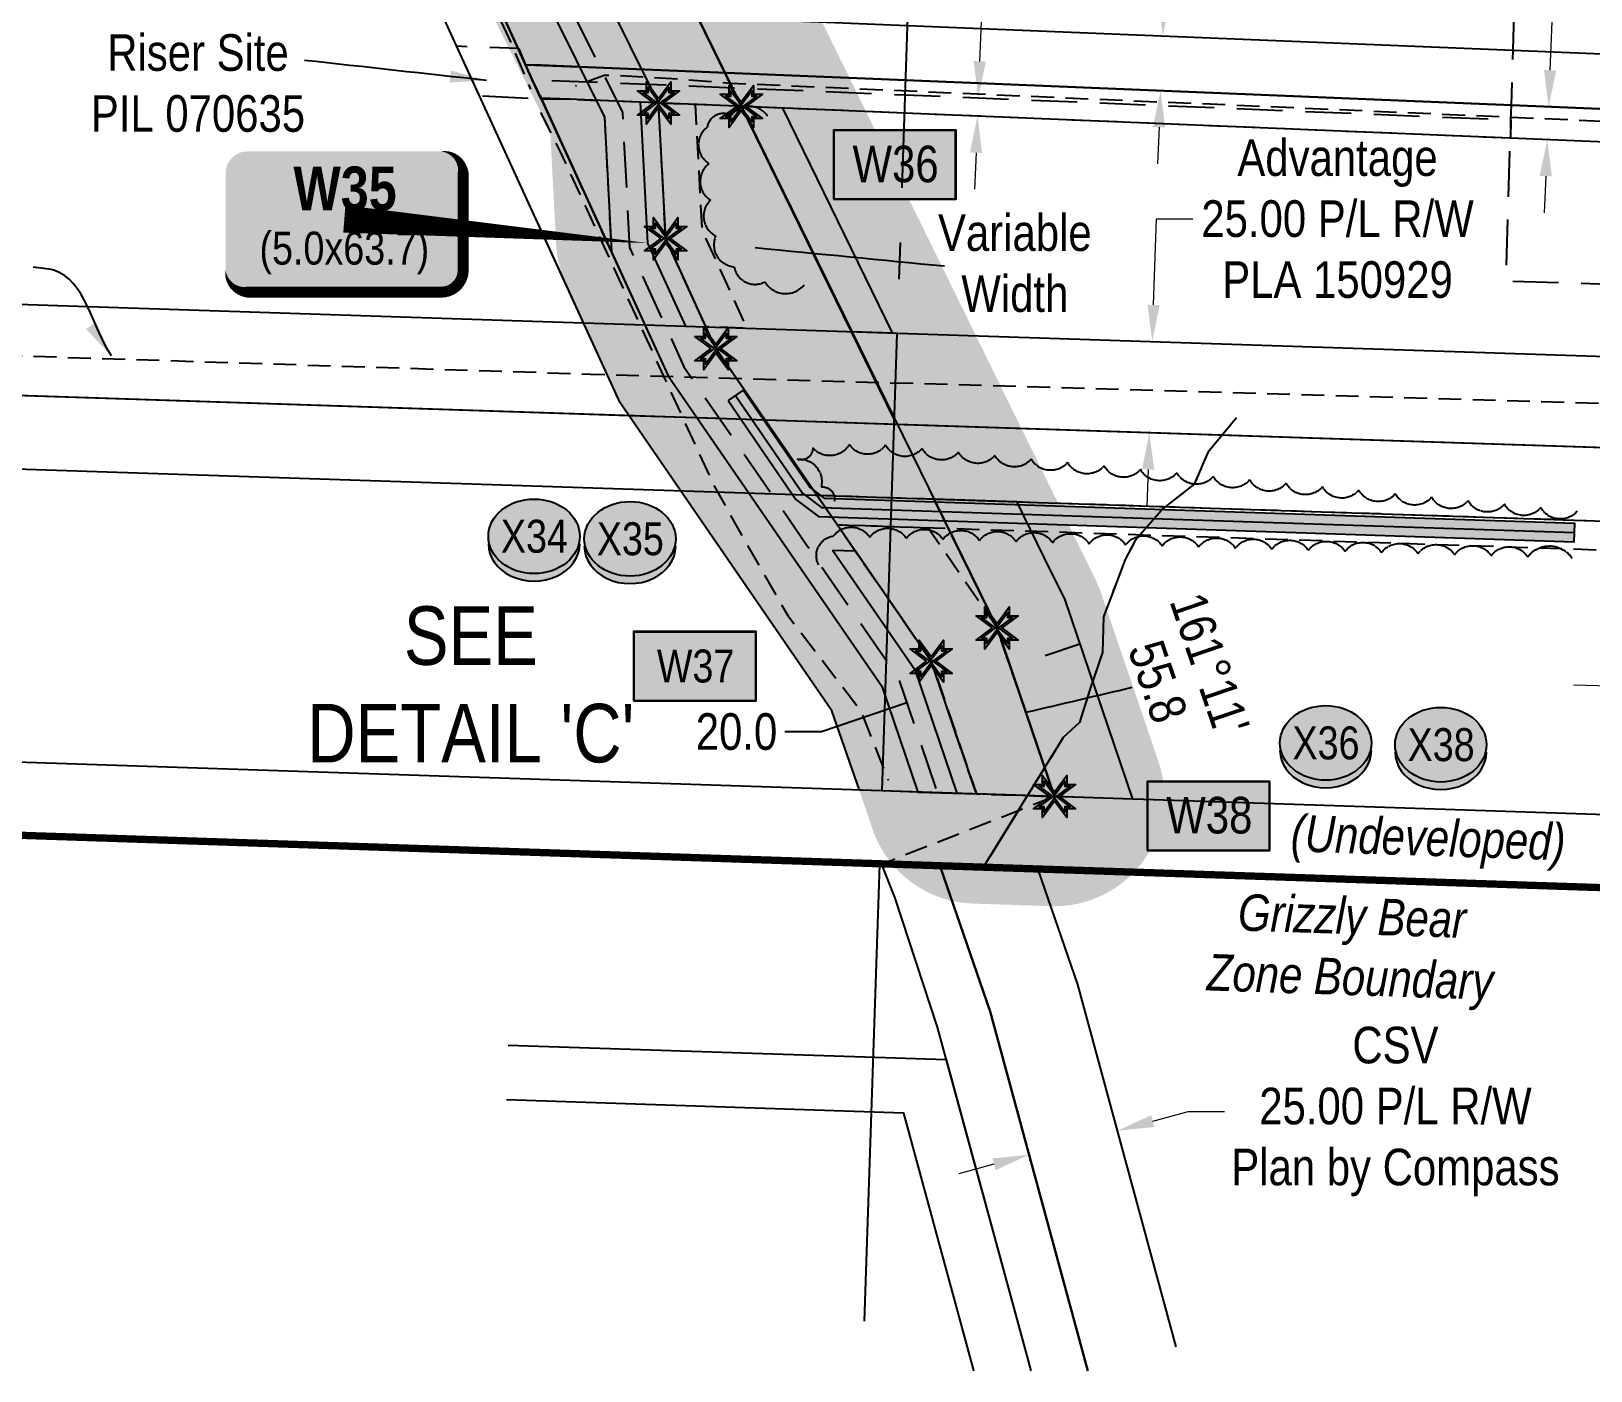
# Model space of a CAD drawing. Extents: x 347027 to 352250, y 6156875 to 6165050.
# Drawn here: x 351025.7 to 351452.2, y 6158222.1 to 6158588.3 of the extents above; entities that cross this region are included whole.
import ezdxf
from ezdxf.enums import TextEntityAlignment as Align

# ---------------------------------------------------------------- set-up
doc = ezdxf.new("R2010")
doc.units = 0
doc.header["$LTSCALE"] = 5
doc.header["$PDSIZE"] = 20
for name, pattern in [('0', [1, 1, 0]), ('DASHDOT2', [5, 2.5, -1.25, 0, -1.25]), ('foc-ACCESSROAD', [3.75, 2.5, -1.25]), ('foc-QUARTERLINE', [33, 25, -3, 2, -3]), ('foc-TIELINE', [1.875, 1.25, -0.625]), ('foc-TOPO-ephemeral', [6.25, 3.125, -0.625, 0.625, -0.625, 0.625, -0.625]), ('HIDDEN2', [1.875, 1.25, -0.625]), ('UG_PIPE', [1.875, 1.25, -0.625])]:
    doc.linetypes.add(name, pattern=pattern)
doc.layers.get('Defpoints').update_dxf_attribs({"color": 9})
for name, color, linetype in [('AS-PIPE-UG', 44, 'UG_PIPE'), ('AS-PIPE-UG-T', 44, 'Continuous'), ('AS-ROADS', 254, 'Continuous'), ('AS-WILDLIFE', 131, 'DASHDOT2'), ('C-AR', 13, 'foc-ACCESSROAD'), ('C-RW', 13, 'Continuous'), ('DETAIL-T', 7, 'Continuous'), ('F-AR', 190, 'foc-ACCESSROAD'), ('F-RW', 190, 'Continuous'), ('F-WS', 190, 'foc-ACCESSROAD'), ('L-BD', 7, 'Continuous'), ('L-MON', 1, 'Continuous'), ('L-QSEC', 8, 'foc-QUARTERLINE'), ('L-SEC', 7, 'Continuous'), ('L-TIE', 7, 'foc-TIELINE'), ('P-BUFFER-H 30m', 51, 'Continuous'), ('P-CROSSINGS', 250, 'Continuous'), ('P-PROPOSED', 10, 'Continuous'), ('P-PROPOSED-H', 21, 'Continuous'), ('P-TEMP-BLOCKS', 250, 'Continuous'), ('P-TEMP-H', 41, 'Continuous'), ('P-TEMP_WORKSPACE', 46, 'Continuous'), ('P-TXT', 4, 'Continuous'), ('P-WORKAREA', 113, 'Continuous'), ('P-WORKAREA-H', 111, 'Continuous'), ('T-BUSH', 110, '0'), ('T-DRAW', 143, 'foc-TOPO-ephemeral'), ('T-EXISTING TFA', 220, 'HIDDEN2')]:
    doc.layers.add(name, color=color, linetype=linetype)
for name, color, linetype, lineweight in [('C-RW-T', 13, 'Continuous', 9), ('F-AR-T', 190, 'Continuous', 9), ('F-RW-T', 190, 'Continuous', 9), ('F-WS-T', 190, 'Continuous', 9), ('T-TEXT', 48, 'Continuous', 18)]:
    doc.layers.add(name, color=color, linetype=linetype, lineweight=lineweight)
doc.styles.add('175L', font='ARIALN.TTF', dxfattribs={"height": 20})
doc.styles.add('240', font='ARIALN.TTF', dxfattribs={"height": 30})
doc.styles.add('80', font='ARIALN.TTF', dxfattribs={"height": 10})
doc.styles.add('80CG', font='ARIALN.TTF', dxfattribs={"height": 10})
doc.styles.add('80L', font='ARIALN.TTF', dxfattribs={"height": 10})
doc.styles.add('80LS', font='ARIALNI.TTF', dxfattribs={"height": 10})
doc.styles.add('BOLD', font='ARIALNB.TTF')
doc.styles.add('Crossing', font='ARIALN.TTF', dxfattribs={"height": 10})
doc.styles.add('foc-LtypeFont', font='ARIALN.TTF', dxfattribs={"height": 7.35})
doc.linetypes.add('foc-TOPO-flowdirection-NOLINE', pattern='A,0,[">",foc-LtypeFont,S=0.3,R=0,X=0,Y=-0.945],-20,[">",foc-LtypeFont,S=0.3,R=0,X=0,Y=-0.945],0', length=20)
doc.dimstyles.new('Compass 5 000', dxfattribs={"dimscale": 5, "dimtxt": 9, "dimasz": 2, "dimexe": 0.2, "dimexo": 0.0625, "dimgap": 0.5, "dimtad": 0, "dimtih": 1, "dimtoh": 1, "dimzin": 0, "dimdsep": 46, "dimtxsty": '80CG', "dimcen": 0.1, "dimse1": 1, "dimse2": 1, "dimclrd": 256, "dimclrt": 256, "dimaunit": 1, "dimadec": 4, "dimazin": 0, "dimtfac": 0.06, "dimtofl": 0, "dimtmove": 0, "dimatfit": 1, "dimfxl": 0.2, "dimtolj": 1, "dimtzin": 0, "dimlwd": -1, "dimarcsym": 0})

# ---------------------------------------------------------------- blocks, each defined once
blk = doc.blocks.new('*D107')
at = {"layer": 'C-RW-T', "transparency": 16777216}
for p, q in [((351332.38, 6158290.32), (351342.03, 6158292.94)), ((351342.03, 6158292.94), (351352.03, 6158292.94)), ((351288.96, 6158278.52), (351279.31, 6158275.89))]:
    blk.add_line(p, q, dxfattribs=at)
for points in [[(351331.95, 6158291.92), (351332.82, 6158288.71), (351322.73, 6158287.69)], [(351288.53, 6158280.13), (351289.4, 6158276.91), (351298.61, 6158281.14)]]:
    blk.add_solid(points, dxfattribs=at)
at = {"layer": 'Defpoints', "color": 0, "transparency": 16777216}
for p in [(351322.73, 6158287.69), (351323.91, 6158283.37), (351299.79, 6158276.82)]:
    blk.add_point(p, dxfattribs=at)
at = {"layer": 'C-RW-T', "transparency": 16777216, "insert": (351398.76, 6158292.94), "char_height": 10, "attachment_point": 5, "style": '80CG'}
blk.add_mtext('\\A1;CSV\\P25.00 P/L R/W\\PPlan by Compass', dxfattribs=at)
blk = doc.blocks.new('*D125')
at = {"layer": 'Defpoints', "color": 0, "transparency": 16777216}
for p in [(351467.82, 6158421.05), (351487.8, 6158420.42), (351467.44, 6158408.92)]:
    blk.add_point(p, dxfattribs=at)
at = {"layer": 'F-AR-T', "transparency": 16777216}
for p, q in [((351457.44, 6158409.23), (351447.45, 6158409.54)), ((351497.42, 6158407.97), (351514.82, 6158407.43))]:
    blk.add_line(p, q, dxfattribs=at)
for points in [[(351457.5, 6158410.9), (351457.39, 6158407.56), (351467.44, 6158408.92)], [(351497.47, 6158409.64), (351497.37, 6158406.31), (351487.42, 6158408.29)]]:
    blk.add_solid(points, dxfattribs=at)
at = {"layer": 'F-AR-T', "transparency": 16777216, "insert": (351549.1, 6158407.43), "char_height": 10, "attachment_point": 5, "style": '80CG', "bg_fill": 3, "box_fill_scale": 1.1, "bg_fill_color": 256, "bg_fill_true_color": 13158600, "bg_fill_transparency": 0}
blk.add_mtext('\\A1;Taqa\\P20.00 A/R\\PMSL 981963\\P(Expired)', dxfattribs=at)
blk = doc.blocks.new('*D44')
at = {"layer": 'Defpoints', "color": 0, "transparency": 16777216}
for p in [(351373.65, 6158570.41), (351373.28, 6158561.43), (351440.28, 6158558.67)]:
    blk.add_point(p, dxfattribs=at)
at = {"layer": 'F-RW-T', "transparency": 16777216}
for p, q in [((351441.06, 6158577.64), (351447.35, 6158729.97)), ((351447.35, 6158729.97), (351457.35, 6158729.97)), ((351439.86, 6158548.68), (351439.45, 6158538.68))]:
    blk.add_line(p, q, dxfattribs=at)
for points in [[(351439.39, 6158577.71), (351442.72, 6158577.57), (351440.65, 6158567.65)], [(351438.2, 6158548.74), (351441.53, 6158548.61), (351440.28, 6158558.67)]]:
    blk.add_solid(points, dxfattribs=at)
at = {"layer": 'F-RW-T', "transparency": 16777216, "insert": (351496.07, 6158729.97), "char_height": 10, "attachment_point": 5, "style": '80CG', "bg_fill": 3, "box_fill_scale": 1.1, "bg_fill_color": 256, "bg_fill_true_color": 13158600, "bg_fill_transparency": 0}
blk.add_mtext('\\A1;Taqa\\P9.00 P/L R/W\\PPlan 082 8930\\PPLA 072076', dxfattribs=at)
blk = doc.blocks.new('*D46')
at = {"layer": 'Defpoints', "color": 0, "transparency": 16777216}
for p in [(351311.73, 6158587.99), (351335.13, 6158587.03), (351311.12, 6158573.01)]:
    blk.add_point(p, dxfattribs=at)
at = {"layer": 'F-RW-T', "transparency": 16777216}
for p, q in [((351335.54, 6158597.02), (351336.9, 6158630.27)), ((351336.9, 6158630.27), (351346.9, 6158630.27)), ((351334.11, 6158562.06), (351333.7, 6158552.07))]:
    blk.add_line(p, q, dxfattribs=at)
for points in [[(351333.88, 6158597.09), (351337.21, 6158596.96), (351335.13, 6158587.03)], [(351332.44, 6158562.13), (351335.78, 6158561.99), (351334.52, 6158572.05)]]:
    blk.add_solid(points, dxfattribs=at)
at = {"layer": 'F-RW-T', "transparency": 16777216, "insert": (351385.99, 6158630.27), "char_height": 10, "attachment_point": 5, "style": '80CG'}
blk.add_mtext('\\A1;Taqa\\P15.00 P/L R/W\\PPlan 002 0385\\PPLA 991352', dxfattribs=at)
blk = doc.blocks.new('*D48')
at = {"layer": 'Defpoints', "color": 0, "transparency": 16777216}
for p in [(351546.18, 6158496.44), (351331.45, 6158478.5), (351545.36, 6158471.46)]:
    blk.add_point(p, dxfattribs=at)
at = {"layer": 'F-RW-T', "transparency": 16777216}
for p, q in [((351332.6, 6158513.47), (351333.38, 6158537.02)), ((351333.38, 6158537.02), (351343.38, 6158537.02)), ((351331.12, 6158468.5), (351330.79, 6158458.51))]:
    blk.add_line(p, q, dxfattribs=at)
for points in [[(351330.94, 6158513.53), (351334.27, 6158513.42), (351332.27, 6158503.48)], [(351329.46, 6158468.56), (351332.79, 6158468.45), (351331.45, 6158478.5)]]:
    blk.add_solid(points, dxfattribs=at)
at = {"layer": 'F-RW-T', "transparency": 16777216, "insert": (351382.92, 6158537.02), "char_height": 10, "attachment_point": 5, "style": '80CG'}
blk.add_mtext('\\A1;Advantage\\P25.00 P/L R/W\\PPLA 150929', dxfattribs=at)
blk = doc.blocks.new('*D49')
at = {"layer": 'Defpoints', "color": 0, "transparency": 16777216}
for p in [(351200.4, 6158573.57), (351200.19, 6158568.58), (351284.46, 6158565.1)]:
    blk.add_point(p, dxfattribs=at)
at = {"layer": 'F-RW-T', "transparency": 16777216}
for p, q in [((351285.08, 6158580.09), (351289.13, 6158678.17)), ((351289.13, 6158678.17), (351299.13, 6158678.17)), ((351284.05, 6158555.11), (351283.63, 6158545.12))]:
    blk.add_line(p, q, dxfattribs=at)
for points in [[(351283.41, 6158580.16), (351286.74, 6158580.02), (351284.67, 6158570.1)], [(351282.38, 6158555.18), (351285.71, 6158555.04), (351284.46, 6158565.1)]]:
    blk.add_solid(points, dxfattribs=at)
at = {"layer": 'F-RW-T', "transparency": 16777216, "insert": (351333.44, 6158678.17), "char_height": 10, "attachment_point": 5, "style": '80CG', "bg_fill": 3, "box_fill_scale": 1.1, "bg_fill_color": 256, "bg_fill_true_color": 13158600, "bg_fill_transparency": 0}
blk.add_mtext('\\A1;Taqa\\P5.00 A/R\\PLOC 071539', dxfattribs=at)
blk = doc.blocks.new('TEMP')
h = blk.add_hatch(color=255)
h.dxf.hatch_style = 1
h.paths.add_polyline_path([(-1.152, -0.666), (-0.666, -0.666), (-0.666, -1.152), (0, -0.251), (0.666, -1.152), (0.666, -0.666), (1.152, -0.666), (0.251, 0), (1.152, 0.666), (0.666, 0.666), (0.666, 1.152), (0, 0.251), (-0.666, 1.152), (-0.666, 0.666), (-1.152, 0.666), (-0.251, 0)])
h = blk.add_hatch(color=1)
h.dxf.hatch_style = 1
h.paths.add_polyline_path([(-0.061, 0), (0.566, -0.849), (0.566, -0.357), (0, 0.061), (-0.849, -0.566), (-0.357, -0.566), (0.061, 0), (-0.566, 0.849), (-0.566, 0.357), (0, -0.061), (0.849, 0.566), (0.357, 0.566)])
at = {"color": 1}
for p, q in [((-0.083, 0), (0.083, 0)), ((0, 0.083), (0, -0.083))]:
    blk.add_line(p, q, dxfattribs=at)
at = {"color": 255, "flags": 128}
blk.add_lwpolyline([(-0.251, 0), (-1.152, 0.666), (-0.666, 0.666), (-0.666, 1.152), (0, 0.251), (0.666, 1.152), (0.666, 0.666), (1.152, 0.666), (0.251, 0), (1.152, -0.666), (0.666, -0.666), (0.666, -1.152), (0, -0.251), (-0.666, -1.152), (-0.666, -0.666), (-1.152, -0.666)], close=True, dxfattribs=at)
at = {"color": 1, "flags": 128}
blk.add_lwpolyline([(-0.083, 0), (-0.849, 0.566), (-0.566, 0.566), (-0.566, 0.849), (0, 0.083), (0.566, 0.849), (0.566, 0.566), (0.849, 0.566), (0.083, 0), (0.849, -0.566), (0.566, -0.566), (0.566, -0.849), (0, -0.083), (-0.566, -0.849), (-0.566, -0.566), (-0.849, -0.566)], close=True, dxfattribs=at)
blk = doc.blocks.new('xing2')
h = blk.add_hatch(color=50)
h.dxf.hatch_style = 1
edge = h.paths.add_edge_path()
edge.add_ellipse((0, 0), major_axis=(-12.5, 0), ratio=0.816297, start_angle=0, end_angle=360)
h = blk.add_hatch(color=250)
h.dxf.hatch_style = 1
edge = h.paths.add_edge_path()
edge.add_ellipse((0, -2.05), major_axis=(-12.5, 0), ratio=0.816297, start_angle=0, end_angle=180)
edge.add_line((12.5, -2.05), (12.5, 0))
edge.add_ellipse((0, 0), major_axis=(-12.5, 0), ratio=0.816297, start_angle=0, end_angle=180, ccw=False)
edge.add_line((-12.5, 0), (-12.5, -2.05))
at = {"color": 250}
blk.add_ellipse((0, 0), major_axis=(-12.5, 0), ratio=0.816297, dxfattribs=at)
blk.add_ellipse((0, -2.05), major_axis=(-12.5, 0), ratio=0.816297, start_param=0, end_param=3.141593, dxfattribs=at)
at = {"color": 250, "style": 'Crossing'}
blk.add_attdef('CROSSING', text='', height=9, dxfattribs=at).set_placement((0.09, 0.02), align=Align.MIDDLE_CENTER)
at = {"color": 250, "style": 'Crossing', "flags": 1}
for tag, p in [('OWNER', (0.09, -12.49)), ('DESCRIPTION', (0.09, -25.77)), ('LOCATION', (0.09, -39.3)), ('DWG_REF', (0.09, -52.84))]:
    blk.add_attdef(tag, text='', height=9, dxfattribs=at).set_placement(p, align=Align.MIDDLE_CENTER)
blk = doc.blocks.new('*D216')
at = {"layer": 'Defpoints', "color": 0, "transparency": 16777216}
for p in [(351274.56, 6158407.95), (351296.93, 6158404.3), (351278, 6158397.85)]:
    blk.add_point(p, dxfattribs=at)
at = {"layer": 'P-TXT', "transparency": 16777216}
for p, q in [((351302.95, 6158417.62), (351312.42, 6158420.85)), ((351265.1, 6158404.73), (351241.75, 6158396.77)), ((351241.75, 6158396.77), (351231.75, 6158396.77))]:
    blk.add_line(p, q, dxfattribs=at)
for points in [[(351302.42, 6158419.2), (351303.49, 6158416.04), (351293.49, 6158414.4)], [(351264.56, 6158406.3), (351265.63, 6158403.15), (351274.56, 6158407.95)]]:
    blk.add_solid(points, dxfattribs=at)
at = {"layer": 'P-TXT', "transparency": 16777216, "insert": (351218.55, 6158396.77), "char_height": 10, "attachment_point": 5, "style": '80CG'}
blk.add_mtext('\\A1;20.0', dxfattribs=at)
blk = doc.blocks.new('*U230')
h = blk.add_hatch(color=111)
edge = h.paths.add_edge_path()
edge.add_line((-26.5, -20), (26.5, -20))
edge.add_arc((26.5, -14), 6, 270, 360)
edge.add_line((32.5, -14), (32.5, 12.5))
edge.add_arc((26.5, 12.5), 6, 0, 90)
edge.add_line((26.5, 18.5), (-26.5, 18.5))
edge.add_arc((-26.5, 12.5), 6, 90, 180)
edge.add_line((-32.5, 12.5), (-32.5, -14))
edge.add_arc((-26.5, -14), 6, 180, 270)
at = {"color": 250, "flags": 128}
blk.add_lwpolyline([(-26.5, -20, 3, 3, 0), (26.5, -20, 3, 3, 0.414214), (32.5, -14, 3, 3, 0), (32.5, 12.5, 3, 0, 0.414214), (26.5, 18.5, 0, 0, 0), (-26.5, 18.5, 0, 0, 0.414214), (-32.5, 12.5, 0, 0, 0), (-32.5, -14, 0, 3, 0.414214)], format="xyseb", close=True, dxfattribs=at)
at = {"flags": 128}
blk.add_lwpolyline([(82.96, -6.59, 0, 7.5, 0), (0, 0, 0, 0, 0)], format="xyseb", dxfattribs=at)
at = {"color": 250}
for tag, p, height, style in [('TEMP_AREA_W1_001', (-9.21, 2.24), 12, 'BOLD'), ('ENTER_TEXT_001', (-30.66, -12.47), 9, '80')]:
    blk.add_attdef(tag, p, '', height=height, dxfattribs=dict(at, style=style))
blk = doc.blocks.new('Temp_Area3')
h = blk.add_hatch(color=111)
h.dxf.hatch_style = 1
h.paths.add_polyline_path([(-16.83, -9.44), (16.33, -9.44), (16.33, 9.05), (-16.83, 9.05)])
at = {"color": 250}
for points in [[(-17.03, -9.64), (16.53, -9.64), (16.53, 9.25), (-17.03, 9.25)], [(-16.93, -9.54), (16.43, -9.54), (16.43, 9.15), (-16.93, 9.15)]]:
    blk.add_lwpolyline(points, close=True, dxfattribs=at)
at = {"color": 250, "style": '80L'}
blk.add_attdef('TEMPORARY', text='', height=9, dxfattribs=at).set_placement((0, -0.15), align=Align.MIDDLE_CENTER)
blk = doc.blocks.new('Temporary Area')
h = blk.add_hatch(color=191)
h.dxf.hatch_style = 1
h.paths.add_polyline_path([(-16.83, -9.44), (16.33, -9.44), (16.33, 9.05), (-16.83, 9.05)])
at = {"color": 250}
for points in [[(-17.03, -9.64), (16.53, -9.64), (16.53, 9.25), (-17.03, 9.25)], [(-16.93, -9.54), (16.43, -9.54), (16.43, 9.15), (-16.93, 9.15)]]:
    blk.add_lwpolyline(points, close=True, dxfattribs=at)
at = {"color": 250, "style": '80L'}
blk.add_attdef('TEMPORARY', text='', height=9, dxfattribs=at).set_placement((0, -0.15), align=Align.MIDDLE_CENTER)

msp = doc.modelspace()

# ---------------------------------------------------------------- hatches: boundary and pattern name
at = {"layer": 'AS-ROADS'}
h = msp.add_hatch(color=256, dxfattribs=at)
h.dxf.hatch_style = 1
h.paths.add_polyline_path([(351216.224, 6158487.329), (351234.813, 6158460.242), (351240.94, 6158455.639), (351447.644, 6158448.724), (351447.812, 6158453.72), (351242.682, 6158460.583), (351238.471, 6158463.746), (351220.346, 6158490.157)])
at = {"layer": 'P-BUFFER-H 30m'}
h = msp.add_hatch(color=256, dxfattribs=at)
h.dxf.hatch_style = 1
edge = h.paths.add_edge_path()
edge.add_line((350561.679, 6159856.31), (350365.971, 6160285.611))
edge.add_line((350365.971, 6160285.611), (350220.064, 6160604.78))
edge.add_line((350220.064, 6160604.78), (350183.732, 6160605.048))
edge.add_arc((350183.953, 6160635.039), 29.992, 204.53263, 269.57728, ccw=False)
edge.add_line((350156.668, 6160622.586), (350114.564, 6160714.837))
edge.add_line((350114.564, 6160714.837), (349783.39, 6160716.713))
edge.add_arc((349766.947, 6160741.796), 29.992, 269.67404, 303.24652, ccw=False)
edge.add_line((349766.776, 6160711.805), (349618.728, 6160712.647))
edge.add_arc((349618.898, 6160742.639), 29.992, 216.84616, 269.67404, ccw=False)
edge.add_line((349594.897, 6160724.653), (349508.141, 6160840.428))
edge.add_line((349508.141, 6160840.428), (349357.079, 6160871.781))
edge.add_arc((349363.174, 6160901.148), 29.992, 207.25605, 258.27461, ccw=False)
edge.add_line((349336.512, 6160887.412), (348991.208, 6161557.689))
edge.add_arc((349017.87, 6161571.424), 29.992, 178.72983, 207.25605, ccw=False)
edge.add_line((348987.885, 6161572.089), (348997.625, 6162011.367))
edge.add_line((348997.625, 6162011.367), (348940.987, 6162170.886))
edge.add_arc((348969.25, 6162180.921), 29.992, 164.58089, 199.54752, ccw=False)
edge.add_line((348940.338, 6162188.895), (348956.07, 6162245.937))
edge.add_line((348956.07, 6162245.937), (348974.144, 6162772.889))
edge.add_arc((349004.119, 6162771.861), 29.992, 166.39178, 178.03557, ccw=False)
edge.add_line((348974.968, 6162778.918), (348986.248, 6162825.512))
edge.add_line((348986.248, 6162825.512), (348996.803, 6163215.55))
edge.add_arc((349026.784, 6163214.739), 29.992, 160.53883, 178.44987, ccw=False)
edge.add_line((348998.505, 6163224.731), (349019.062, 6163282.907))
edge.add_line((349019.062, 6163282.907), (349024.619, 6163391.279))
edge.add_line((349024.619, 6163391.279), (349029.381, 6163608.615))
edge.add_arc((349059.366, 6163607.958), 29.992, 178.04193, 178.74483, ccw=False)
edge.add_line((349029.392, 6163608.983), (349039.815, 6163913.859))
edge.add_line((349039.815, 6163913.859), (349023.271, 6163975.867))
edge.add_arc((349052.25, 6163983.598), 29.992, 178.00118, 194.93846, ccw=False)
edge.add_line((349022.276, 6163984.644), (349041.614, 6164538.74))
edge.add_arc((349071.588, 6164537.694), 29.992, 88.00118, 178.00118, ccw=False)
edge.add_line((349072.634, 6164567.668), (349092.616, 6164566.97))
edge.add_arc((349091.57, 6164536.996), 29.992, -1.99676, 88.00118, ccw=False)
edge.add_line((349121.544, 6164535.951), (349102.465, 6163988.719))
edge.add_line((349102.465, 6163988.719), (349118.972, 6163926.759))
edge.add_arc((349089.991, 6163919.038), 29.992, -1.95528, 14.91783, ccw=False)
edge.add_line((349119.966, 6163918.014), (349109.338, 6163606.697))
edge.add_line((349109.338, 6163606.697), (349104.563, 6163388.794))
edge.add_arc((349074.578, 6163389.451), 29.992, 357.06446, 358.74483, ccw=False)
edge.add_line((349104.531, 6163387.915), (349098.564, 6163271.561))
edge.add_arc((349068.612, 6163273.097), 29.992, 340.53887, 357.06446, ccw=False)
edge.add_line((349096.89, 6163263.105), (349076.539, 6163205.512))
edge.add_line((349076.539, 6163205.512), (349066.055, 6162818.071))
edge.add_arc((349036.074, 6162818.883), 29.992, 346.39619, 358.44987, ccw=False)
edge.add_line((349065.224, 6162811.828), (349053.905, 6162765.055))
edge.add_line((349053.905, 6162765.055), (349035.804, 6162237.302))
edge.add_arc((349005.829, 6162238.33), 29.992, 344.58089, 358.03557, ccw=False)
edge.add_line((349034.742, 6162230.356), (349021.628, 6162182.809))
edge.add_line((349021.628, 6162182.809), (349076.07, 6162029.474))
edge.add_arc((349047.807, 6162019.439), 29.992, -1.27017, 19.54752, ccw=False)
edge.add_line((349077.791, 6162018.775), (349068.13, 6161583.021))
edge.add_line((349068.13, 6161583.021), (349396.688, 6160945.244))
edge.add_line((349396.688, 6160945.244), (349542.899, 6160914.898))
edge.add_arc((349536.804, 6160885.531), 29.992, 36.84697, 78.27461, ccw=False)
edge.add_line((349560.805, 6160903.517), (349644.01, 6160792.484))
edge.add_line((349644.01, 6160792.484), (349731.34, 6160791.99))
edge.add_arc((349747.777, 6160766.903), 29.992, 89.67556, 123.23317, ccw=False)
edge.add_line((349747.947, 6160796.894), (350146.943, 6160794.635))
edge.add_arc((350146.773, 6160764.643), 29.992, 24.53468, 89.67556, ccw=False)
edge.add_line((350174.057, 6160777.097), (350216.192, 6160684.79))
edge.add_line((350216.192, 6160684.79), (350252.67, 6160684.52))
edge.add_arc((350252.448, 6160654.529), 29.992, 24.54495, 89.57728, ccw=False)
edge.add_line((350279.73, 6160666.988), (350438.731, 6160318.817))
edge.add_line((350438.731, 6160318.817), (350631.522, 6159895.841))
edge.add_line((350631.522, 6159895.841), (350638.648, 6159888.334))
edge.add_arc((350616.895, 6159867.686), 29.992, 24.5325, 43.50837, ccw=False)
edge.add_line((350644.18, 6159880.139), (350902.004, 6159315.244))
edge.add_line((350902.004, 6159315.244), (351126.157, 6158824.124))
edge.add_line((351126.157, 6158824.124), (351234.707, 6158605.614))
edge.add_arc((351207.847, 6158592.27), 29.992, 26.12968, 26.41697, ccw=False)
edge.add_line((351234.774, 6158605.479), (351316.752, 6158438.36))
edge.add_arc((351289.825, 6158425.151), 29.992, 18.81193, 26.12968, ccw=False)
edge.add_line((351318.215, 6158434.822), (351333.914, 6158388.739))
edge.add_arc((351305.524, 6158379.068), 29.992, -91.88401, 18.81193, ccw=False)
edge.add_line((351304.538, 6158349.092), (351283.175, 6158349.794))
edge.add_arc((351284.161, 6158379.77), 29.992, 198.81152, 268.11599, ccw=False)
edge.add_line((351255.771, 6158370.099), (351244.739, 6158402.484))
edge.add_line((351244.739, 6158402.484), (351188.214, 6158484.513))
edge.add_arc((351212.911, 6158501.531), 29.992, 204.53982, 214.57005, ccw=False)
edge.add_line((351185.628, 6158489.075), (351171.897, 6158519.148))
edge.add_arc((351199.18, 6158531.605), 29.992, 183.01043, 204.53982, ccw=False)
edge.add_line((351169.229, 6158530.03), (351167.605, 6158560.922))
edge.add_line((351167.605, 6158560.922), (351054.161, 6158789.274))
edge.add_arc((351081.021, 6158802.618), 29.992, 204.5325, 206.41791, ccw=False)
edge.add_line((351053.737, 6158790.165), (350829.242, 6159282.034))
edge.add_line((350829.242, 6159282.034), (350574.884, 6159839.335))
edge.add_line((350574.884, 6159839.335), (350567.748, 6159846.855))
edge.add_arc((350589.506, 6159867.498), 29.992, 201.9032, 223.4937, ccw=False)
at = {"layer": 'P-PROPOSED-H'}
h = msp.add_hatch(color=256, dxfattribs=at)
h.dxf.hatch_style = 1
h.paths.add_polyline_path([(349071.588, 6164537.694), (349091.57, 6164536.996), (349072.336, 6163985.307), (349089.991, 6163919.038), (349079.357, 6163607.538), (349074.578, 6163389.451), (349068.612, 6163273.097), (349046.686, 6163211.048), (349036.074, 6162818.883), (349024.036, 6162769.138), (349005.829, 6162238.33), (348990.204, 6162181.676), (349047.807, 6162019.439), (349037.976, 6161576.064), (349376.58, 6160918.786), (349536.804, 6160885.531), (349628.943, 6160762.577), (349747.609, 6160761.905), (349747.777, 6160766.903), (350146.773, 6160764.643), (350196.848, 6160654.939), (350252.448, 6160654.529), (350411.449, 6160306.358), (350606.313, 6159878.834), (350616.895, 6159867.686), (350874.72, 6159302.791), (351099.077, 6158811.223), (351207.847, 6158592.27), (351289.825, 6158425.151), (351305.524, 6158379.068), (351284.161, 6158379.77), (351271.791, 6158416.084), (351212.911, 6158501.531), (351199.18, 6158531.605), (351197.229, 6158568.702), (351081.021, 6158802.618), (350856.526, 6159294.487), (350600.089, 6159856.344), (350589.506, 6159867.498), (350393.255, 6160298.066), (350239.396, 6160634.63), (350183.953, 6160635.039), (350133.893, 6160744.72), (349767.107, 6160746.798), (349766.947, 6160741.796), (349618.898, 6160742.639), (349525.341, 6160867.49), (349363.174, 6160901.148), (349017.87, 6161571.424), (349027.731, 6162016.21), (348969.25, 6162180.921), (348985.923, 6162241.373), (349004.119, 6162771.861), (349016.143, 6162821.534), (349026.784, 6163214.739), (349048.792, 6163277.021), (349054.595, 6163390.182), (349059.366, 6163607.958), (349069.942, 6163917.287), (349052.25, 6163983.598), (349071.588, 6164537.694), (349091.57, 6164536.996)])
at = {"layer": 'P-TEMP-H'}
h = msp.add_hatch(color=256, dxfattribs=at)
h.dxf.hatch_style = 1
h.paths.add_polyline_path([(351197.229, 6158568.702), (351207.261, 6158568.312), (351209.064, 6158534.028), (351221.341, 6158507.138), (351210.183, 6158507.505), (351199.18, 6158531.605)])
h = msp.add_hatch(color=256, dxfattribs=at)
h.dxf.hatch_style = 1
h.paths.add_polyline_path([(351261.251, 6158505.827), (351231.188, 6158567.3), (351219.866, 6158567.767), (351250.07, 6158506.194)])
h = msp.add_hatch(color=256, dxfattribs=at)
h.dxf.hatch_style = 1
h.paths.add_polyline_path([(351305.524, 6158379.068), (351289.825, 6158425.151), (351272.513, 6158460.442), (351295.15, 6158459.697), (351302.631, 6158444.446), (351308.339, 6158432.809), (351326.886, 6158378.365)])
at = {"layer": 'P-WORKAREA-H'}
h = msp.add_hatch(color=256, dxfattribs=at)
h.dxf.hatch_style = 1
h.paths.add_polyline_path([(351210.183, 6158507.505), (351199.18, 6158531.605), (351197.229, 6158568.702), (351192.213, 6158568.909), (351194.238, 6158530.393), (351204.605, 6158507.688)])
h = msp.add_hatch(color=256, dxfattribs=at)
h.dxf.hatch_style = 1
h.paths.add_polyline_path([(351284.161, 6158379.77), (351271.791, 6158416.084), (351251.077, 6158446.144), (351244.866, 6158446.348), (351267.282, 6158413.818), (351278.821, 6158379.946)])

# ---------------------------------------------------------------- linework, layer by layer
at = {"layer": 'AS-PIPE-UG', "flags": 128}
for points in [[(350087.781, 6160907.06), (350148.632, 6160782.437), (350167.089, 6160735.805), (350259.372, 6160537.734), (350318.794, 6160404.908), (350371.062, 6160289.011), (350432.423, 6160152.889), (350498.822, 6160011.45), (350561.886, 6159869.689), (350588.768, 6159811.79), (351156.225, 6158586.57), (351162.181, 6158572.518)], [(351455.246, 6158563.661), (351216.837, 6158574.059), (351202.461, 6158575.218), (351186.114, 6158576.175), (351182.313, 6158576.188), (351174.509, 6158573.289)], [(351164.966, 6158566.105), (351170.331, 6158555.356), (351212.341, 6158464.113), (351220.701, 6158449.154), (351232.575, 6158428.563), (351252.503, 6158402.631), (351260.021, 6158383.58)], [(350735.848, 6158508.718), (351178.577, 6158494.589), (351211.14, 6158493.654), (351479.396, 6158485.929), (351638.453, 6158479.966), (351699.191, 6158477.095), (351752.127, 6158477.667)]]:
    msp.add_lwpolyline(points, dxfattribs=at)
at = {"layer": 'AS-ROADS', "flags": 128}
msp.add_lwpolyline([(351216.224, 6158487.329), (351234.813, 6158460.242), (351240.94, 6158455.639), (351447.644, 6158448.724), (351447.812, 6158453.72), (351242.682, 6158460.583), (351238.471, 6158463.746), (351220.346, 6158490.157)], close=True, dxfattribs=at)
msp.add_lwpolyline([(351218.285, 6158488.743), (351236.642, 6158461.994), (351241.811, 6158458.111), (351447.728, 6158451.222)], dxfattribs=at)
at = {"layer": 'AS-WILDLIFE', "const_width": 2, "flags": 128}
msp.add_lwpolyline([(350331.695, 6158391.328), (352192.956, 6158329.748)], dxfattribs=at)
at = {"layer": 'C-AR', "flags": 128}
msp.add_lwpolyline([(351140.897, 6158659.623), (351187.354, 6158566.109), (351189.296, 6158529.182), (351204.181, 6158496.581), (351237.908, 6158447.636), (351262.773, 6158411.551), (351273.48, 6158380.121), (351284.161, 6158379.77), (351271.791, 6158416.084), (351246.14, 6158453.309), (351212.911, 6158501.531), (351199.18, 6158531.605), (351197.229, 6158568.702), (351149.85, 6158664.071)], close=True, dxfattribs=at)
at = {"layer": 'C-RW', "flags": 128}
for points in [[(350379.614, 6160291.836), (350576.901, 6159858.996), (350587.486, 6159847.839), (351067.481, 6158796.167), (351182.417, 6158564.812), (351184.354, 6158527.97), (351199.816, 6158494.106), (351258.264, 6158409.284), (351268.139, 6158380.296), (351284.161, 6158379.77), (351271.791, 6158416.084), (351212.911, 6158501.531), (351199.18, 6158531.605), (351197.229, 6158568.702), (351081.021, 6158802.618), (350600.089, 6159856.344), (350589.506, 6159867.498), (350393.255, 6160298.066)], [(351338.791, 6158228.605), (351311.864, 6158327.689), (351301.012, 6158359.093), (351274.264, 6158359.973), (351287.966, 6158320.322), (351314.672, 6158222.05)]]:
    msp.add_lwpolyline(points, dxfattribs=at)
at = {"layer": 'F-AR', "flags": 128}
msp.add_lwpolyline([(351430.351, 6158564.081), (351430.195, 6158559.083), (351264.553, 6158565.922), (351172.643, 6158569.717), (351165.152, 6158570.028), (351162.707, 6158575.074), (351172.849, 6158574.712), (351264.72, 6158570.919), (351430.351, 6158564.081)], close=True, dxfattribs=at)
at = {"layer": 'F-RW', "flags": 128}
for points in [[(350488.18, 6160053.646), (350583.414, 6159844.18), (350590.432, 6159828.805), (350878.272, 6159198.682), (351160.846, 6158579.151), (351162.707, 6158575.074), (351165.127, 6158569.773), (351199.816, 6158494.106), (351258.264, 6158409.284), (351268.139, 6158380.296), (351258.344, 6158380.619), (351252.16, 6158380.824), (351244.653, 6158402.495), (351186.718, 6158486.685), (351148.234, 6158570.658), (351142.008, 6158584.299), (350861.316, 6159199.235), (350573.548, 6159829.673), (350566.53, 6159845.046), (350142.198, 6160774.667)], [(351161.921, 6158484.086), (350466.001, 6158507.015), (350466.845, 6158531.994), (351162.762, 6158509.065)], [(351176.713, 6158508.605), (351176.713, 6158508.605), (351193.447, 6158508.055), (351262.538, 6158505.785), (351470.266, 6158498.935), (351490.25, 6158498.277), (351676.342, 6158492.15), (351700.32, 6158491.361), (351718.599, 6158490.76), (351740.593, 6158490.036), (351758.58, 6158489.445), (351763.571, 6158489.281), (351763.392, 6158464.28), (351758.403, 6158464.443), (351740.415, 6158465.035), (351718.421, 6158465.758), (351700.142, 6158466.36), (351676.162, 6158467.149), (351489.465, 6158473.296), (351469.481, 6158473.954), (351261.701, 6158480.805), (351207.759, 6158482.577), (351189.124, 6158483.189), (351189.124, 6158483.189)], [(351314.672, 6158222.05), (351287.966, 6158320.322), (351274.264, 6158359.973), (351258.163, 6158360.503), (351261.718, 6158351.544), (351273.45, 6158315.984), (351297.915, 6158226.11), (351299.019, 6158222.05)], [(351156.1, 6158311.115), (351275.862, 6158307.125), (351297.915, 6158226.11), (351299.019, 6158222.05)], [(351283.478, 6158222.05), (351283.445, 6158222.171), (351264.299, 6158292.506), (351155.6, 6158296.127)]]:
    msp.add_lwpolyline(points, dxfattribs=at)
at = {"layer": 'F-RW'}
for points in [[(351165.117, 6158579.033), (351160.846, 6158579.151), (350878.272, 6159198.682), (350590.432, 6159828.805), (350573.8, 6159829.659), (350510.88, 6159832.986), (350480.749, 6159834.547), (350402.705, 6159838.588)], [(351165.76, 6158598.34), (351167.956, 6158593.92), (351265.356, 6158589.891), (351430.949, 6158583.109), (351468.381, 6158581.577), (351467.659, 6158566.552), (351430.477, 6158568.087), (351264.854, 6158574.914), (351175.579, 6158578.602), (351165.111, 6158579.033)], [(351164.831, 6158570.731), (351165.152, 6158570.028), (351199.816, 6158494.106), (351258.264, 6158409.284), (351268.139, 6158380.296), (351258.344, 6158380.619), (351252.16, 6158380.824), (351244.653, 6158402.495), (351186.718, 6158486.685), (351163.7, 6158537.117)], [(350335.116, 6158491.318), (351763.246, 6158444.278), (351763.392, 6158464.28), (350335.775, 6158511.303)], [(351162.755, 6158509.065), (351176.713, 6158508.605), (351193.447, 6158508.055), (351262.538, 6158505.785), (351470.266, 6158498.935), (351490.25, 6158498.277), (351676.342, 6158492.15), (351700.32, 6158491.361), (351718.599, 6158490.76), (351740.593, 6158490.036), (351758.58, 6158489.445), (351763.571, 6158489.281), (351763.392, 6158464.28), (351758.403, 6158464.443), (351740.415, 6158465.035), (351718.421, 6158465.758), (351700.142, 6158466.36), (351676.162, 6158467.149), (351489.465, 6158473.296), (351469.481, 6158473.954), (351261.701, 6158480.805), (351207.759, 6158482.577), (351189.124, 6158483.189), (351161.915, 6158484.086)]]:
    msp.add_lwpolyline(points, dxfattribs=at)
msp.add_lwpolyline([(351467.659, 6158566.552), (351467.334, 6158557.55), (351430.195, 6158559.083), (351264.553, 6158565.922), (351172.643, 6158569.717), (351165.127, 6158569.773), (351162.707, 6158575.074), (351160.846, 6158579.151), (351175.579, 6158578.602), (351264.854, 6158574.914), (351430.477, 6158568.087), (351467.659, 6158566.552)], close=True, dxfattribs=at)
msp.add_lwpolyline([(351467.659, 6158566.552), (351467.334, 6158557.55), (351430.195, 6158559.083), (351264.553, 6158565.922), (351172.643, 6158569.717), (351165.127, 6158569.773), (351162.707, 6158575.074), (351160.846, 6158579.151), (351175.579, 6158578.602), (351264.854, 6158574.914), (351430.477, 6158568.087), (351467.659, 6158566.552)], close=True, dxfattribs=at)
at = {"layer": 'F-WS', "flags": 128}
for points in [[(351490.87, 6158518.022), (351486.319, 6158373.105), (351466.335, 6158373.763), (351470.885, 6158518.65), (351428.966, 6158519.966), (351430.195, 6158559.083), (351430.351, 6158564.081), (351430.477, 6158568.087), (351430.949, 6158583.109), (351432.417, 6158629.884), (351562.321, 6158625.804), (351558.869, 6158515.886), (351490.87, 6158518.022)], [(351158.926, 6158583.669), (351160.846, 6158579.151), (351162.707, 6158575.074), (351165.127, 6158569.773), (351148.234, 6158570.658), (351142.008, 6158584.299), (351158.926, 6158583.669)]]:
    msp.add_lwpolyline(points, close=True, dxfattribs=at)
at = {"layer": 'L-QSEC'}
for p, q in [((351258.344, 6158380.62), (351283.966, 6159145.296)), ((351257.67, 6158360.519), (351253.02, 6158222.05))]:
    msp.add_line(p, q, dxfattribs=at)
at = {"layer": 'L-SEC'}
for p, q in [((351258.339, 6158380.62), (350452.404, 6158407.439)), ((351257.67, 6158360.519), (350451.897, 6158387.333)), ((352063.552, 6158354.133), (351258.331, 6158380.62)), ((352062.891, 6158334.032), (351257.67, 6158360.519))]:
    msp.add_line(p, q, dxfattribs=at)
at = {"layer": 'L-TIE'}
msp.add_line((351305.524, 6158379.068), (351258.163, 6158360.503), dxfattribs=at)
at = {"layer": 'P-PROPOSED', "flags": 128}
msp.add_lwpolyline([(350411.449, 6160306.358), (350606.313, 6159878.834), (350616.895, 6159867.686), (350874.72, 6159302.791), (351099.077, 6158811.223), (351207.847, 6158592.27), (351289.825, 6158425.151), (351305.524, 6158379.068), (351284.161, 6158379.77), (351271.791, 6158416.084), (351212.911, 6158501.531), (351199.18, 6158531.605), (351197.229, 6158568.702), (351081.021, 6158802.618), (350856.526, 6159294.487), (350600.089, 6159856.344), (350589.506, 6159867.498), (350393.255, 6160298.066)], dxfattribs=at)
at = {"layer": 'P-PROPOSED-H', "flags": 128}
msp.add_lwpolyline([(351261.743, 6158482.065), (351207.847, 6158592.27)], dxfattribs=at)
at = {"layer": 'P-TEMP_WORKSPACE', "flags": 128}
for points in [[(351261.251, 6158505.827), (351231.188, 6158567.3), (351219.866, 6158567.767), (351250.07, 6158506.194)], [(351305.524, 6158379.068), (351289.825, 6158425.151), (351272.513, 6158460.442), (351295.15, 6158459.697), (351302.631, 6158444.446), (351308.339, 6158432.809), (351326.886, 6158378.365), (351305.524, 6158379.068)]]:
    msp.add_lwpolyline(points, close=True, dxfattribs=at)
msp.add_lwpolyline([(351284.161, 6158379.77), (351271.791, 6158416.084), (351212.911, 6158501.531)], dxfattribs=at)
at = {"layer": 'P-WORKAREA', "flags": 128}
for points in [[(351210.183, 6158507.505), (351199.18, 6158531.605), (351197.229, 6158568.702), (351192.213, 6158568.909), (351194.238, 6158530.393), (351204.605, 6158507.688)], [(351284.161, 6158379.77), (351271.791, 6158416.084), (351251.077, 6158446.144), (351244.866, 6158446.348), (351267.282, 6158413.818), (351278.821, 6158379.946)]]:
    msp.add_lwpolyline(points, close=True, dxfattribs=at)
at = {"layer": 'T-BUSH', "flags": 128}
for points in [[(351227.09, 6158565.094, 0.5205671), (351217.092, 6158565.263, 0.5205671), (351210.541, 6158562.082, 0.5205671), (351210.996, 6158552.092, 0.5205671), (351211.451, 6158542.102, 0.5205671), (351212.881, 6158532.315, 0.5205671), (351217.954, 6158523.905, 0.5205671), (351226.31, 6158519.804, 0.5205671), (351237.012, 6158518.954, 0.5205671)], [(351448.475, 6158457.116, -0.5205671), (351438.52, 6158458.066, -0.5205671), (351428.565, 6158459.015, -0.5205671), (351418.61, 6158459.964, -0.5205671), (351408.655, 6158460.914, -0.5205671), (351398.701, 6158461.863, -0.5205671), (351388.746, 6158462.812, -0.5205671), (351378.791, 6158463.762, -0.5205671), (351368.836, 6158464.711, -0.5205671), (351358.881, 6158465.66, -0.5205671), (351348.926, 6158466.61, -0.5205671), (351338.972, 6158467.559, -0.5205671), (351329.017, 6158468.508, -0.5205671), (351319.062, 6158469.458, -0.5205671), (351309.107, 6158470.407, -0.5205671), (351299.152, 6158471.356, -0.5205671), (351289.197, 6158472.306, -0.5205671), (351279.243, 6158473.255, -0.5205671), (351269.288, 6158474.204, -0.5205671), (351259.333, 6158475.154, -0.5205671), (351249.376, 6158475.338, -0.5205671), (351239.416, 6158474.443, -0.5205671), (351235.118, 6158471.272, -0.5205671), (351241.686, 6158463.731, -0.5205671), (351245.271, 6158459.615, -0.5205671)], [(351241.011, 6158442.417, -0.5205671), (351245.012, 6158450.271, -0.5205671), (351255.007, 6158449.972, -0.5205671), (351265.003, 6158449.674, -0.5205671), (351274.998, 6158449.375, -0.5205671), (351284.994, 6158449.077, -0.5205671), (351294.99, 6158448.778, -0.5205671), (351304.985, 6158448.48, -0.5205671), (351314.981, 6158448.181, -0.5205671), (351324.976, 6158447.883, -0.5205671), (351334.972, 6158447.584, -0.5205671), (351344.967, 6158447.286, -0.5205671), (351354.963, 6158446.987, -0.5205671), (351364.958, 6158446.689, -0.5205671), (351374.954, 6158446.39, -0.5205671), (351384.949, 6158446.092, -0.5205671), (351394.945, 6158445.793, -0.5205671), (351404.941, 6158445.495, -0.5205671), (351414.936, 6158445.196, -0.5205671), (351424.932, 6158444.898, -0.5205671), (351434.927, 6158444.599, -0.5205671), (351447.053, 6158444.237, -0.5205671)]]:
    msp.add_lwpolyline(points, format="xyb", dxfattribs=at)
at = {"layer": 'T-DRAW', "flags": 128}
msp.add_lwpolyline([(351355.248, 6158482.578), (351347.488, 6158473.177), (351343.724, 6158464.464), (351335.309, 6158457.912), (351327.533, 6158449.084), (351324.816, 6158443.843), (351321.085, 6158433.985), (351318.958, 6158428.187), (351318.666, 6158418.428), (351315.491, 6158409.159), (351312.334, 6158399.316), (351307.864, 6158395.172), (351285.947, 6158359.551)], dxfattribs=at)
at = {"layer": 'T-DRAW', "linetype": 'foc-TOPO-flowdirection-NOLINE', "flags": 128}
msp.add_lwpolyline([(351355.248, 6158482.578), (351347.488, 6158473.177), (351343.724, 6158464.464), (351335.309, 6158457.912), (351327.533, 6158449.084), (351324.816, 6158443.843), (351321.085, 6158433.985), (351318.958, 6158428.187), (351318.666, 6158418.428), (351315.491, 6158409.159), (351312.334, 6158399.316), (351307.864, 6158395.172), (351285.947, 6158359.551)], dxfattribs=at)
at = {"layer": 'T-EXISTING TFA', "flags": 128}
for points in [[(351184.354, 6158527.97), (351165.152, 6158570.028), (351180.134, 6158569.408), (351182.417, 6158564.812)], [(351197.229, 6158568.702), (351207.261, 6158568.312), (351209.064, 6158534.028), (351221.341, 6158507.138), (351210.183, 6158507.505), (351199.18, 6158531.605)], [(351464.684, 6158454.112), (351464.421, 6158446.119), (351246.14, 6158453.309), (351240.498, 6158461.497)], [(351270.987, 6158452.49), (351246.14, 6158453.309), (351271.791, 6158416.084), (351284.161, 6158379.77), (351305.524, 6158379.068), (351289.825, 6158425.151)]]:
    msp.add_lwpolyline(points, close=True, dxfattribs=at)

# ---------------------------------------------------------------- block references
at = {"layer": 'L-MON'}
for p, xscale, yscale, zscale in [((351199.18, 6158531.605), 4.99868825, 4.99868825, 4.99868825), ((351212.911, 6158501.531), 4.99868825, 4.99868825, 4.99868825), ((351289.825, 6158425.151), 4.998775000000006, 4.998775000000006, 4.998775000000006), ((351271.791, 6158416.084), 4.99868825, 4.99868825, 4.99868825), ((351305.524, 6158379.068), 4.998775000000006, 4.998775000000006, 4.998775000000006)]:
    msp.add_blockref('TEMP', p, dxfattribs=dict(at, xscale=xscale, yscale=yscale, zscale=zscale))
at = {"layer": 'P-CROSSINGS'}
for p, xscale, yscale, zscale, values in [((351163.19, 6158450.222), 0.9994927142757499, 0.9994927142757499, 0.9994927142757499, {'CROSSING': 'X34'}), ((351189.425, 6158449.536), 0.9994927142757499, 0.9994927142757499, 0.9994927142757499, {'CROSSING': 'X35'}), ((351379.68, 6158393.726), 0.999755, 0.999755, 0.999755, {'CROSSING': 'X36'}), ((351411.158, 6158393.243), 0.999755, 0.999755, 0.999755, {'CROSSING': 'X38'})]:
    msp.add_blockref('xing2', p, dxfattribs=dict(at, xscale=xscale, yscale=yscale, zscale=zscale)).add_auto_attribs(values)
at = {"layer": 'P-TEMP-BLOCKS', "color": 2}
ref = msp.add_blockref('Temporary Area', (351262.057, 6158552.026), dxfattribs=dict(at, xscale=0.99973765, yscale=0.99973765, zscale=0.99973765))
ref.add_attrib('TEMPORARY', 'W36', dxfattribs={"layer": '0', "color": 250, "height": 9.9974, "style": '80L'}).set_placement((351262.057, 6158552.026), align=Align.MIDDLE_CENTER)
at = {"layer": 'P-TEMP-BLOCKS'}
ref = msp.add_blockref('*U230', (351111.298, 6158536.986), dxfattribs=dict(at, xscale=0.99973765, yscale=0.99973765, zscale=0.99973765))
ref.add_attrib('TEMP_AREA_W1_001', 'W35', (351097.358, 6158539.332), dxfattribs={"layer": '0', "color": 250, "height": 11.9969, "style": 'BOLD'})
ref.add_attrib('ENTER_TEXT_001', '(5.0x63.7)', (351088.095, 6158524.519), dxfattribs={"layer": '0', "color": 250, "height": 8.9976, "style": '80'})
at = {"layer": 'P-TEMP-BLOCKS', "xscale": 0.99973765, "yscale": 0.99973765, "zscale": 0.99973765}
msp.add_blockref('Temp_Area3', (351207.369, 6158414.907), dxfattribs=at).add_auto_attribs({'TEMPORARY': 'W37'})
at = {"layer": 'P-TEMP-BLOCKS', "color": 2}
ref = msp.add_blockref('Temporary Area', (351347.854, 6158373.974), dxfattribs=dict(at, xscale=0.99973765, yscale=0.99973765, zscale=0.99973765))
ref.add_attrib('TEMPORARY', 'W38', dxfattribs={"layer": '0', "color": 250, "height": 9.9974, "style": '80L'}).set_placement((351347.854, 6158373.974), align=Align.MIDDLE_CENTER)

# ---------------------------------------------------------------- texts
at = {"layer": 'AS-WILDLIFE', "insert": (351386.59, 6158336.591), "char_height": 9.99755, "attachment_point": 5, "rotation": 358.10857, "style": '240'}
msp.add_mtext_dynamic_manual_height_columns('{\\fArial Narrow|b0|i1|c0|p34;Grizzly Bear Zone Boundary}', width=79.15077, gutter_width=45.011, heights=[0], dxfattribs=at)
at = {"layer": 'DETAIL-T', "color": 3, "insert": (351145.903, 6158409.629), "char_height": 15.9958, "width": 88.7479, "attachment_point": 5, "style": '80CG'}
msp.add_mtext("SEE\\PDETAIL 'C'", dxfattribs=at)
at = {"layer": 'F-WS-T', "insert": (351040.62, 6158604.166), "char_height": 9.99755, "attachment_point": 1, "style": '175L'}
msp.add_mtext_dynamic_manual_height_columns('\\pi17.314;Taqa\\P\\pi5.8399;Riser Site\\P\\pi1.3526;PIL 070635', width=59.94226, gutter_width=100.049, heights=[0], dxfattribs=at)
at = {"layer": 'L-BD', "color": 6, "style": '80L'}
for s, p in [("161°11'", (351348.018, 6158415.336)), ('55.8', (351333.823, 6158410.5))]:
    msp.add_text(s, height=9.9974, rotation=288.8119, dxfattribs=at).set_placement(p, align=Align.MIDDLE)
at = {"layer": 'P-TXT', "insert": (351294.669, 6158524.845), "char_height": 9.99738, "attachment_point": 5, "style": '80CG'}
msp.add_mtext('\\A1;Variable \\PWidth', dxfattribs=at)
at = {"layer": 'T-TEXT', "style": '80LS'}
msp.add_text('(Undeveloped)', height=9.99755, rotation=358.11877, dxfattribs=at).set_placement((351407.739, 6158367.867), align=Align.MIDDLE_CENTER)

# ---------------------------------------------------------------- dimensions: what is measured, and where the dimension line sits
at = {"layer": 'C-RW-T', "color": 6}
dim = msp.add_aligned_dim(p1=(351299.788, 6158276.819), p2=(351323.907, 6158283.373), distance=4.478, text='CSV\\P25.00 P/L R/W\\PPlan by Compass', dimstyle='Compass 5 000', dxfattribs=at)
dim.commit()
dim.dimension.update_dxf_attribs({"geometry": '*D107', "text_midpoint": (351398.762, 6158292.939)})
at = {"layer": 'P-TXT'}
dim = msp.add_linear_dim(base=(351274.561, 6158407.95), p1=(351296.929, 6158404.298), p2=(351278.002, 6158397.851), angle=198.81152, text='20.0', dimstyle='Compass 5 000', dxfattribs=at)
dim.commit()
dim.dimension.update_dxf_attribs({"geometry": '*D216', "text_midpoint": (351218.546, 6158396.774), "dimtype": 161})

# ---------------------------------------------------------------- leaders
at = {"layer": 'AS-PIPE-UG-T', "path_type": 1}
msp.add_leader([(351047.624, 6158499.539), (351031.806, 6158522.959), (351026.24, 6158523.837)], dimstyle='Compass 5 000', override={"dimgap": 0.5, "dimtad": 0}, dxfattribs=at)
at = {"layer": 'F-WS-T', "path_type": 1}
msp.add_leader([(351150.215, 6158574.852), (351100.385, 6158580.361)], dimstyle='Compass 5 000', dxfattribs=at)
at = {"layer": 'L-BD', "color": 2, "path_type": 1}
msp.add_leader([(351297.675, 6158402.11), (351326.798, 6158408.935)], dimstyle='Compass 5 000', override={"dimgap": 0.5, "dimtad": 0}, dxfattribs=at)
at = {"layer": 'P-TXT', "path_type": 1}
msp.add_leader([(351223.692, 6158529.151), (351275.421, 6158524.134)], dimstyle='Compass 5 000', override={"dimgap": 0.5, "dimtad": 0}, dxfattribs=at)

# ---------------------------------------------------------------- next in the draw order: dimensions: what is measured, and where the dimension line sits
at = {"layer": 'F-AR-T'}
dim = msp.add_linear_dim(base=(351467.44, 6158408.915), p1=(351487.805, 6158420.42), p2=(351467.821, 6158421.047), angle=178.20135, text='Taqa\\P20.00 A/R\\PMSL 981963\\P(Expired)', dimstyle='Compass 5 000', override={"dimtfill": 1}, dxfattribs=at)
dim.commit()
dim.dimension.update_dxf_attribs({"geometry": '*D125', "text_midpoint": (351549.099, 6158407.428), "dimtype": 161})
at = {"layer": 'F-RW-T'}
dim = msp.add_linear_dim(base=(351440.275, 6158558.667), p1=(351373.649, 6158570.414), p2=(351373.278, 6158561.433), angle=267.63577, text='Taqa\\P9.00 P/L R/W\\PPlan 082 8930\\PPLA 072076', dimstyle='Compass 5 000', override={"dimtfill": 1}, dxfattribs=at)
dim.commit()
dim.dimension.update_dxf_attribs({"geometry": '*D44', "text_midpoint": (351496.072, 6158729.967), "dimtype": 161})

# ---------------------------------------------------------------- next in the draw order: dimensions: what is measured, and where the dimension line sits
for base, p1, p2, angle, text, picture, middle in [((351335.133, 6158587.033), (351311.117, 6158573.007), (351311.73, 6158587.991), 87.65533, 'Taqa\\P15.00 P/L R/W\\PPlan 002 0385\\PPLA 991352', '*D46', (351385.989, 6158630.268)), ((351331.45, 6158478.498), (351546.184, 6158496.435), (351545.362, 6158471.455), 268.11423, 'Advantage\\P25.00 P/L R/W\\PPLA 150929', '*D48', (351382.917, 6158537.021))]:
    dim = msp.add_linear_dim(base=base, p1=p1, p2=p2, angle=angle, text=text, dimstyle='Compass 5 000', dxfattribs=at)
    dim.commit()
    dim.dimension.update_dxf_attribs({"geometry": picture, "text_midpoint": middle, "dimtype": 161})

# ---------------------------------------------------------------- next in the draw order: dimensions: what is measured, and where the dimension line sits
dim = msp.add_linear_dim(base=(351284.46, 6158565.1), p1=(351200.399, 6158573.574), p2=(351200.193, 6158568.58), angle=267.63563, text='Taqa\\P5.00 A/R\\PLOC 071539', dimstyle='Compass 5 000', override={"dimtfill": 1}, dxfattribs=at)
dim.commit()
dim.dimension.update_dxf_attribs({"geometry": '*D49', "text_midpoint": (351333.443, 6158678.175), "dimtype": 161})

# ---------------------------------------------------------------- next in the draw order: block references
at = {"layer": 'L-MON', "xscale": 4.99868825, "yscale": 4.99868825, "zscale": 4.99868825}
for p in [(351197.229, 6158568.702), (351219.866, 6158567.767)]:
    msp.add_blockref('TEMP', p, dxfattribs=at)

doc.saveas('drawing.dxf')
